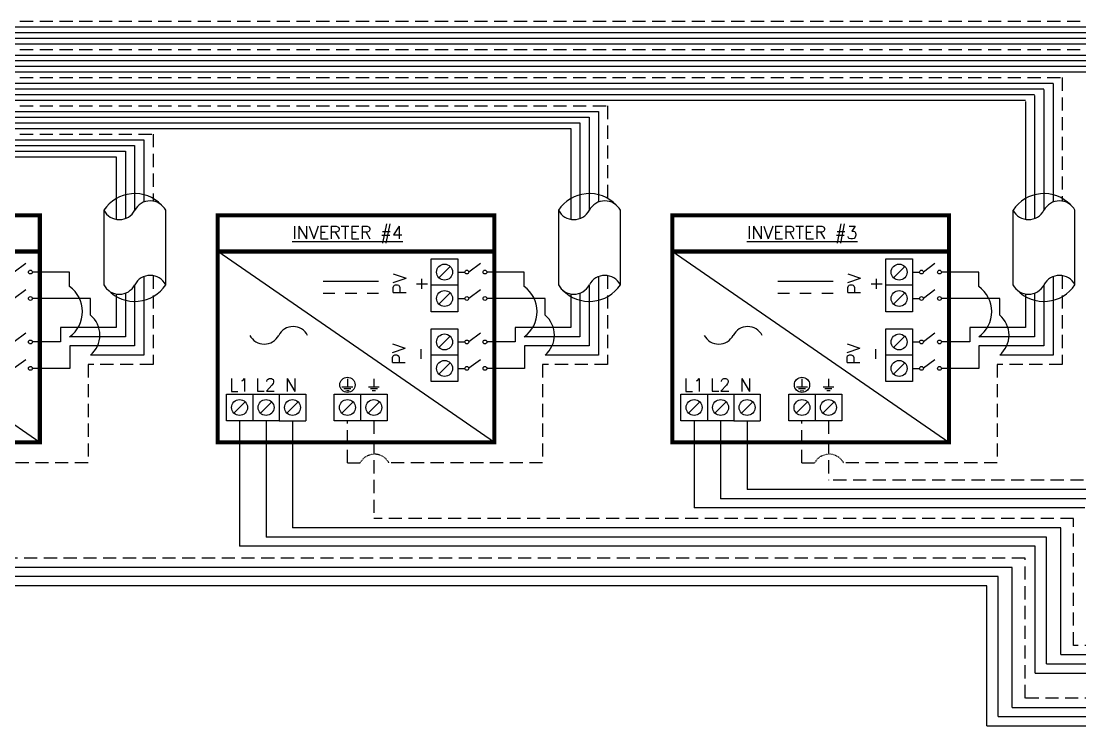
# Model space of a CAD drawing. Header units: feet. Extents: x 20573 to 21378, y 16033 to 16582.
# Drawn here: x 20991.7 to 21200, y 16419.3 to 16558 of the extents above; entities that cross this region are included whole.
import ezdxf

# ---------------------------------------------------------------- set-up
doc = ezdxf.new("R2010")
doc.units = ezdxf.units.FT
doc.header["$MEASUREMENT"] = 0
doc.linetypes.add('HIDDEN', pattern=[0.375, 0.25, -0.125])
for name, color, linetype in [('ONE LINE BLOCKS', 7, 'Continuous'), ('TABLES', 7, 'Continuous'), ('TEXT', 7, 'Continuous'), ('Z - TITLEBLOCK TXT', 7, 'Continuous')]:
    doc.layers.add(name, color=color, linetype=linetype)
doc.styles.get("Standard").update_dxf_attribs({"font": 'simplex.shx'})

# ---------------------------------------------------------------- blocks, each defined once
blk = doc.blocks.new('*U19')
at = {"color": 7, "linetype": 'Continuous'}
for p, q in [((-628.73, -1.61), (-2.62, -1.61)), ((-628.73, -4.82), (-7.87, -4.82)), ((-628.73, -9.64), (-132.05, -9.65)), ((-628.73, -12.86), (-137.3, -12.86)), ((-628.73, -17.69), (-261.48, -17.69)), ((-261.48, -17.78), (-261.48, -51.53)), ((-628.73, -20.9), (-266.73, -20.9)), ((-266.73, -21.16), (-266.73, -56.2)), ((-628.73, -25.73), (-390.92, -25.73)), ((-390.92, -25.73), (-390.92, -51.53)), ((-628.73, -28.95), (-396.16, -28.95)), ((-396.16, -28.95), (-396.16, -56.2)), ((-628.73, -33.78), (-520.35, -33.78)), ((-520.35, -33.78), (-520.35, -51.53)), ((-628.73, -36.99), (-525.59, -36.99)), ((-525.59, -36.99), (-525.59, -56.2)), ((-531.73, -53.85), (-531.73, -75.09)), ((-514.1, -75.09), (-514.1, -53.85)), ((-402.3, -53.85), (-402.3, -75.09)), ((-384.67, -75.09), (-384.67, -53.85)), ((-272.87, -53.85), (-272.87, -75.09)), ((-255.24, -75.09), (-255.24, -53.85)), ((-541.48, -71.46), (-552.11, -71.46)), ((-541.48, -75.56), (-541.48, -71.46)), ((-412.04, -71.46), (-422.67, -71.46)), ((-412.04, -75.56), (-412.04, -71.46)), ((-282.61, -71.46), (-293.24, -71.46)), ((-282.61, -75.56), (-282.61, -71.46)), ((-520.35, -72.78), (-520.35, -95.11)), ((-390.92, -72.78), (-390.92, -95.11)), ((-261.48, -72.78), (-261.48, -95.11)), ((-525.59, -77.45), (-525.59, -89.87)), ((-396.16, -77.45), (-396.16, -89.87)), ((-266.73, -77.45), (-266.73, -89.87)), ((-535.52, -78.99), (-552.11, -78.99)), ((-535.52, -83.72), (-535.52, -78.99)), ((-406.09, -78.99), (-422.67, -78.99)), ((-406.09, -83.72), (-406.09, -78.99)), ((-276.65, -78.99), (-293.24, -78.99)), ((-276.65, -83.72), (-276.65, -78.99)), ((-525.59, -89.87), (-541.48, -89.87)), ((-396.16, -89.87), (-412.04, -89.87)), ((-266.73, -89.87), (-282.61, -89.87)), ((-520.35, -95.11), (-535.52, -95.11)), ((-390.92, -95.11), (-406.09, -95.11)), ((-261.48, -95.11), (-276.65, -95.11)), ((-493.09, -113.78), (-493.09, -149.54)), ((-363.66, -113.78), (-363.66, -138.64)), ((-252.46, -138.64), (-363.66, -138.64)), ((-266.54, -149.54), (-493.09, -149.54)), ((-266.54, -185.65), (-266.54, -149.54)), ((-280.35, -160.83), (-622.52, -160.83)), ((-280.35, -200.68), (-280.35, -160.83)), ((-266.54, -185.65), (-77.27, -185.65)), ((-280.35, -200.68), (-77.27, -200.68))]:
    blk.add_line(p, q, dxfattribs=at)
at = {"color": 253, "linetype": 'Continuous'}
for p, q in [((-628.73, -3.21), (-5.24, -3.22)), ((-628.73, -6.43), (-10.49, -6.43)), ((-628.73, -11.25), (-134.67, -11.25)), ((-628.73, -14.47), (-139.92, -14.47)), ((-628.73, -19.3), (-264.11, -19.3)), ((-264.11, -19.47), (-264.11, -53.95)), ((-628.73, -22.52), (-269.35, -22.52)), ((-269.35, -22.85), (-269.35, -56.43)), ((-628.73, -27.34), (-393.54, -27.34)), ((-393.54, -27.34), (-393.54, -53.95)), ((-628.73, -30.56), (-398.78, -30.56)), ((-398.78, -30.56), (-398.78, -56.43)), ((-628.73, -35.39), (-522.97, -35.39)), ((-522.97, -35.39), (-522.97, -53.95)), ((-628.73, -38.6), (-528.21, -38.6)), ((-528.21, -38.6), (-528.21, -56.43)), ((-522.97, -75.19), (-522.97, -92.49)), ((-393.54, -75.19), (-393.54, -92.49)), ((-264.11, -75.19), (-264.11, -92.49)), ((-528.21, -77.68), (-528.21, -87.25)), ((-398.78, -77.68), (-398.78, -87.25)), ((-269.35, -77.68), (-269.35, -87.25)), ((-528.21, -87.25), (-544.05, -87.25)), ((-544.05, -87.25), (-544.05, -91.36)), ((-398.78, -87.25), (-414.62, -87.25)), ((-414.62, -87.25), (-414.62, -91.36)), ((-269.35, -87.25), (-285.19, -87.25)), ((-285.19, -87.25), (-285.19, -91.36)), ((-544.05, -91.36), (-552.11, -91.36)), ((-522.97, -92.49), (-541.43, -92.49)), ((-541.43, -92.49), (-541.43, -98.89)), ((-414.62, -91.36), (-422.67, -91.36)), ((-393.54, -92.49), (-412, -92.49)), ((-412, -92.49), (-412, -98.89)), ((-285.19, -91.36), (-293.24, -91.36)), ((-264.11, -92.49), (-282.57, -92.49)), ((-282.57, -92.49), (-282.57, -98.89)), ((-541.43, -98.89), (-552.11, -98.89)), ((-412, -98.89), (-422.67, -98.89)), ((-282.57, -98.89), (-293.24, -98.89)), ((-478.02, -113.78), (-478.02, -144.28)), ((-348.59, -113.78), (-348.59, -133.38)), ((-245.18, -133.38), (-348.59, -133.38)), ((-259.25, -144.28), (-478.02, -144.28)), ((-259.25, -180.39), (-259.25, -144.28)), ((-273.07, -155.57), (-607.45, -155.57)), ((-273.07, -195.42), (-273.07, -155.57)), ((-259.25, -180.39), (-79.97, -180.39)), ((-273.07, -195.42), (-79.97, -195.42))]:
    blk.add_line(p, q, dxfattribs=at)
at = {"color": 10, "linetype": 'Continuous'}
for p, q in [((-485.55, -113.78), (-485.55, -146.91)), ((-356.12, -113.78), (-356.12, -136.01)), ((-249.24, -136.01), (-356.12, -136.01)), ((-263.31, -146.91), (-485.55, -146.91)), ((-263.31, -183.02), (-263.31, -146.91)), ((-277.13, -158.2), (-614.98, -158.2)), ((-277.13, -198.05), (-277.13, -158.2)), ((-263.31, -183.02), (-77.39, -183.02)), ((-277.13, -198.05), (-77.39, -198.05))]:
    blk.add_line(p, q, dxfattribs=at)
at = {"color": 7, "linetype": 'Continuous'}
for centre, start, end in [((-522.91, -59.7), 43.9732, 146.4265), ((-393.48, -59.7), 43.9732, 146.4265), ((-264.05, -59.7), 43.9732, 146.4265), ((-522.91, -69.24), 223.9732, 326.4265), ((-393.48, -69.24), 223.9732, 326.4265), ((-264.05, -69.24), 223.9732, 326.4265)]:
    blk.add_arc(centre, 10.58, start, end, dxfattribs=at)
at = {"layer": 'ONE LINE BLOCKS', "lineweight": 50, "const_width": 1.19}
for points in [[(-628.73, -119.95), (-628.73, -55.29), (-549.96, -55.29), (-549.96, -119.95)], [(-628.73, -65.58), (-628.73, -55.29), (-549.96, -55.29), (-549.96, -65.58)], [(-499.3, -119.95), (-499.3, -55.29), (-420.53, -55.29), (-420.53, -119.95)], [(-499.3, -65.58), (-499.3, -55.29), (-420.53, -55.29), (-420.53, -65.58)], [(-369.87, -119.95), (-369.87, -55.29), (-291.1, -55.29), (-291.1, -119.95)], [(-369.87, -65.58), (-369.87, -55.29), (-291.1, -55.29), (-291.1, -65.58)]]:
    blk.add_lwpolyline(points, close=True, dxfattribs=at)
at = {"layer": 'TEXT', "color": 92, "linetype": 'HIDDEN', "ltscale": 15}
for p, q in [((-628.73, 0), (0, 0)), ((-628.73, -8.04), (-129.43, -8.04)), ((-628.73, -16.08), (-258.86, -16.08)), ((-258.86, -16.08), (-258.86, -51.24)), ((-628.73, -24.13), (-388.29, -24.13)), ((-388.29, -24.13), (-388.29, -51.24)), ((-628.73, -32.17), (-517.73, -32.17)), ((-517.73, -32.17), (-517.73, -51.24)), ((-517.73, -72.49), (-517.73, -97.74)), ((-388.29, -72.49), (-388.29, -97.74)), ((-258.86, -72.49), (-258.86, -97.74)), ((-517.73, -97.74), (-536.23, -97.74)), ((-536.23, -97.74), (-536.23, -125.82)), ((-388.29, -97.74), (-406.8, -97.74)), ((-406.8, -97.74), (-406.8, -125.82)), ((-258.86, -97.74), (-277.37, -97.74)), ((-277.37, -97.74), (-277.37, -125.82)), ((-462.38, -125.82), (-462.38, -113.78)), ((-454.85, -113.78), (-454.85, -141.65)), ((-332.95, -125.82), (-332.95, -113.78)), ((-325.41, -113.78), (-325.41, -130.75)), ((-536.23, -125.82), (-579.97, -125.82)), ((-462.38, -125.82), (-458.78, -125.82)), ((-406.8, -125.82), (-450.54, -125.82)), ((-332.95, -125.82), (-329.35, -125.82)), ((-277.37, -125.82), (-321.11, -125.82)), ((-241.54, -130.75), (-325.41, -130.75)), ((-255.61, -141.65), (-454.85, -141.65)), ((-255.61, -177.76), (-255.61, -141.65)), ((-269.43, -152.94), (-584.28, -152.94)), ((-269.43, -192.79), (-269.43, -152.94)), ((-79.9, -177.76), (-255.61, -177.76)), ((-79.9, -192.79), (-269.43, -192.79))]:
    blk.add_line(p, q, dxfattribs=at)
at = {"layer": 'TEXT', "color": 92, "linetype": 'Continuous', "flags": 128}
for points in [[(-462.38, -101.84), (-462.38, -104.14)], [(-454.84, -101.84), (-454.85, -104.14)], [(-332.95, -101.84), (-332.95, -104.14)], [(-325.41, -101.84), (-325.42, -104.14)], [(-463.92, -104.14), (-460.85, -104.14)], [(-461.38, -104.71), (-463.38, -104.71)], [(-456.38, -104.14), (-453.31, -104.14)], [(-453.84, -104.71), (-455.85, -104.71)], [(-334.49, -104.14), (-331.41, -104.14)], [(-331.95, -104.71), (-333.95, -104.71)], [(-326.95, -104.14), (-323.88, -104.14)], [(-324.41, -104.71), (-326.42, -104.71)]]:
    blk.add_lwpolyline(points, dxfattribs=at)
at = {"layer": 'TEXT', "color": 92, "linetype": 'HIDDEN', "flags": 128}
for points in [[(-461.91, -105.28), (-462.85, -105.28)], [(-454.38, -105.28), (-455.32, -105.28)], [(-332.48, -105.28), (-333.42, -105.28)], [(-324.94, -105.28), (-325.89, -105.28)]]:
    blk.add_lwpolyline(points, dxfattribs=at)
at = {"layer": 'TEXT', "color": 92, "linetype": 'Continuous'}
for centre in [(-462.38, -103.58), (-332.95, -103.58)]:
    blk.add_circle(centre, 2.17, dxfattribs=at)
at = {"layer": 'TEXT', "color": 92, "linetype": 'HIDDEN', "ltscale": 0.3}
for centre in [(-454.66, -127.98), (-325.23, -127.98)]:
    blk.add_arc(centre, 4.65, 27.6639, 152.3361, dxfattribs=at)
at = {"layer": 'Z - TITLEBLOCK TXT', "color": 7, "linetype": 'Continuous'}
for p, q in [((-549.96, -119.95), (-628.73, -65.58)), ((-420.53, -119.95), (-499.3, -65.58)), ((-291.1, -119.95), (-369.87, -65.58)), ((-453.48, -74.19), (-469.25, -74.19)), ((-324.05, -74.19), (-339.82, -74.19)), ((-465.95, -77.6), (-469.25, -77.6)), ((-459.72, -77.6), (-463.01, -77.6)), ((-453.48, -77.6), (-456.78, -77.6)), ((-336.52, -77.6), (-339.82, -77.6)), ((-330.29, -77.6), (-333.58, -77.6)), ((-324.05, -77.6), (-327.34, -77.6))]:
    blk.add_line(p, q, dxfattribs=at)
at = {"layer": 'Z - TITLEBLOCK TXT', "color": 1, "linetype": 'Continuous'}
for p, q in [((-553.96, -69), (-557.22, -71.44)), ((-438.49, -82.76), (-438.49, -67.69)), ((-438.49, -67.69), (-430.95, -67.69)), ((-438.49, -82.76), (-438.49, -67.69)), ((-430.95, -67.69), (-430.95, -82.76)), ((-430.95, -67.69), (-430.95, -75.23)), ((-424.53, -69), (-427.79, -71.44)), ((-309.06, -82.76), (-309.06, -67.69)), ((-309.06, -67.69), (-301.52, -67.69)), ((-309.06, -82.76), (-309.06, -67.69)), ((-301.52, -67.69), (-301.52, -82.76)), ((-301.52, -67.69), (-301.52, -75.23)), ((-295.09, -69), (-298.36, -71.44)), ((-430.95, -71.46), (-428.91, -71.46)), ((-301.52, -71.46), (-299.48, -71.46)), ((-430.95, -75.23), (-438.49, -75.23)), ((-301.52, -75.23), (-309.06, -75.23)), ((-553.96, -76.53), (-557.22, -78.98)), ((-424.53, -76.53), (-427.79, -78.98)), ((-295.09, -76.53), (-298.36, -78.98)), ((-430.95, -78.99), (-428.91, -78.99)), ((-301.52, -78.99), (-299.48, -78.99)), ((-430.95, -82.76), (-438.49, -82.76)), ((-301.52, -82.76), (-309.06, -82.76)), ((-553.96, -88.89), (-557.22, -91.34)), ((-438.49, -102.66), (-438.49, -87.59)), ((-438.49, -87.59), (-430.95, -87.59)), ((-430.95, -87.59), (-430.95, -95.12)), ((-424.53, -88.89), (-427.79, -91.34)), ((-309.06, -102.66), (-309.06, -87.59)), ((-309.06, -87.59), (-301.52, -87.59)), ((-301.52, -87.59), (-301.52, -95.12)), ((-295.09, -88.89), (-298.36, -91.34)), ((-430.95, -91.36), (-428.91, -91.36)), ((-301.52, -91.36), (-299.48, -91.36)), ((-553.96, -96.43), (-557.22, -98.87)), ((-430.95, -95.12), (-438.49, -95.12)), ((-430.95, -95.12), (-430.95, -102.66)), ((-424.53, -96.43), (-427.79, -98.87)), ((-301.52, -95.12), (-309.06, -95.12)), ((-301.52, -95.12), (-301.52, -102.66)), ((-295.09, -96.43), (-298.36, -98.87)), ((-430.95, -98.89), (-428.91, -98.89)), ((-301.52, -98.89), (-299.48, -98.89)), ((-430.95, -102.66), (-438.49, -102.66)), ((-301.52, -102.66), (-309.06, -102.66)), ((-496.85, -106.25), (-481.78, -106.25)), ((-496.85, -113.78), (-496.85, -106.25)), ((-496.85, -106.25), (-489.32, -106.25)), ((-489.32, -106.25), (-489.32, -113.78)), ((-481.78, -106.25), (-481.78, -113.78)), ((-481.78, -106.25), (-474.25, -106.25)), ((-474.25, -106.25), (-474.25, -113.78)), ((-466.15, -106.25), (-451.08, -106.25)), ((-466.15, -113.78), (-466.15, -106.25)), ((-466.15, -106.25), (-458.61, -106.25)), ((-458.61, -106.25), (-458.61, -113.78)), ((-451.08, -106.25), (-451.08, -113.78)), ((-367.42, -106.25), (-352.35, -106.25)), ((-367.42, -113.78), (-367.42, -106.25)), ((-367.42, -106.25), (-359.89, -106.25)), ((-359.89, -106.25), (-359.89, -113.78)), ((-352.35, -106.25), (-352.35, -113.78)), ((-352.35, -106.25), (-344.82, -106.25)), ((-344.82, -106.25), (-344.82, -113.78)), ((-336.72, -106.25), (-321.65, -106.25)), ((-336.72, -113.78), (-336.72, -106.25)), ((-336.72, -106.25), (-329.18, -106.25)), ((-329.18, -106.25), (-329.18, -113.78)), ((-321.65, -106.25), (-321.65, -113.78)), ((-481.78, -113.78), (-496.85, -113.78)), ((-481.78, -113.78), (-474.25, -113.78)), ((-451.08, -113.78), (-466.15, -113.78)), ((-352.35, -113.78), (-367.42, -113.78)), ((-352.35, -113.78), (-344.82, -113.78)), ((-321.65, -113.78), (-336.72, -113.78))]:
    blk.add_line(p, q, dxfattribs=at)
at = {"layer": 'Z - TITLEBLOCK TXT', "color": 4, "linetype": 'Continuous'}
for p, q in [((-433.11, -69.85), (-436.33, -73.07)), ((-303.68, -69.85), (-306.9, -73.07)), ((-433.11, -77.39), (-436.33, -80.6)), ((-303.68, -77.39), (-306.9, -80.6)), ((-433.11, -89.75), (-436.33, -92.96)), ((-303.68, -89.75), (-306.9, -92.96)), ((-433.11, -97.28), (-436.33, -100.5)), ((-303.68, -97.28), (-306.9, -100.5)), ((-491.48, -108.41), (-494.69, -111.62)), ((-483.94, -108.41), (-487.16, -111.62)), ((-476.41, -108.41), (-479.62, -111.62)), ((-460.77, -108.41), (-463.99, -111.62)), ((-453.24, -108.41), (-456.45, -111.62)), ((-362.05, -108.41), (-365.26, -111.62)), ((-354.51, -108.41), (-357.73, -111.62)), ((-346.98, -108.41), (-350.19, -111.62)), ((-331.34, -108.41), (-334.56, -111.62)), ((-323.81, -108.41), (-327.02, -111.62))]:
    blk.add_line(p, q, dxfattribs=at)
for centre in [(-434.72, -71.46), (-305.29, -71.46), (-434.72, -78.99), (-305.29, -78.99), (-434.72, -91.36), (-305.29, -91.36), (-434.72, -98.89), (-305.29, -98.89), (-493.09, -110.02), (-485.55, -110.02), (-478.02, -110.02), (-462.38, -110.02), (-454.85, -110.02), (-363.66, -110.02), (-356.12, -110.02), (-348.59, -110.02), (-332.95, -110.02), (-325.41, -110.02)]:
    blk.add_circle(centre, 2.27, dxfattribs=at)
at = {"layer": 'Z - TITLEBLOCK TXT', "color": 1, "linetype": 'Continuous'}
for centre in [(-552.65, -71.46), (-428.37, -71.46), (-423.22, -71.46), (-298.94, -71.46), (-293.78, -71.46), (-552.65, -78.99), (-428.37, -78.99), (-423.22, -78.99), (-298.94, -78.99), (-293.78, -78.99), (-552.65, -91.36), (-428.37, -91.36), (-423.22, -91.36), (-298.94, -91.36), (-293.78, -91.36), (-552.65, -98.89), (-428.37, -98.89), (-423.22, -98.89), (-298.94, -98.89), (-293.78, -98.89)]:
    blk.add_circle(centre, 0.541, dxfattribs=at)
at = {"layer": 'Z - TITLEBLOCK TXT', "linetype": 'Continuous'}
for centre, radius, start, end in [((-518.51, -56.16), 4.98, 27.6639, 152.3361), ((-389.08, -56.16), 4.98, 27.6639, 152.3361), ((-259.64, -56.16), 4.98, 27.6639, 152.3361), ((-527.32, -51.54), 4.98, 207.6639, 332.3361), ((-397.89, -51.54), 4.98, 207.6639, 332.3361), ((-268.46, -51.54), 4.98, 207.6639, 332.3361), ((-527.32, -72.78), 4.98, 207.6639, 332.3361), ((-518.51, -77.4), 4.98, 27.6639, 152.3361), ((-397.89, -72.78), 4.98, 207.6639, 332.3361), ((-389.08, -77.4), 4.98, 27.6639, 152.3361), ((-268.46, -72.78), 4.98, 207.6639, 332.3361), ((-259.64, -77.4), 4.98, 27.6639, 152.3361), ((-546.61, -82.72), 8.8, 305.6505, 54.3495), ((-417.17, -82.72), 8.8, 305.6505, 54.3495), ((-287.74, -82.72), 8.8, 305.6505, 54.3495), ((-540.29, -89.41), 7.43, 309.9338, 50.0662), ((-410.86, -89.41), 7.43, 309.9338, 50.0662), ((-281.43, -89.41), 7.43, 309.9338, 50.0662), ((-477.83, -91.64), 4.65, 27.6639, 152.3361), ((-348.4, -91.64), 4.65, 27.6639, 152.3361), ((-486.07, -87.32), 4.65, 207.6639, 332.3361), ((-356.64, -87.32), 4.65, 207.6639, 332.3361)]:
    blk.add_arc(centre, radius, start, end, dxfattribs=at)
at = {"layer": 'TABLES', "color": 1, "linetype": 'Continuous'}
for s, p in [('%%UINVERTER #4', (-478.09, -62.03)), ('%%UINVERTER #3', (-348.66, -62.03))]:
    blk.add_text(s, height=3.6576, dxfattribs=at).set_placement(p)
at = {"layer": 'TEXT', "color": 1, "char_height": 3.658, "attachment_point": 5, "rotation": 90}
for s, width, insert in [('PV +', 2.8378, (-444.46, -74.82)), ('PV +', 2.8378, (-315.03, -74.82)), ('PV -', 2.8013, (-444.69, -94.79)), ('PV -', 2.8013, (-315.25, -94.79))]:
    blk.add_mtext_dynamic_manual_height_columns(s, width=width, gutter_width=0.75, heights=[0], dxfattribs=dict(at, insert=insert))
at = {"layer": 'TEXT', "color": 1, "attachment_point": 5}
for s, insert, char_height in [('L1', (-493.14, -103.61), 3.658), ('L2', (-485.68, -103.58), 3.658), ('N', (-478.43, -103.63), 3.66), ('L1', (-363.71, -103.61), 3.658), ('L2', (-356.25, -103.58), 3.658), ('N', (-349, -103.63), 3.66)]:
    blk.add_mtext_dynamic_manual_height_columns(s, width=0.1481, gutter_width=0.75, heights=[0], dxfattribs=dict(at, insert=insert, char_height=char_height))

msp = doc.modelspace()

# ---------------------------------------------------------------- block references
at = {"xscale": 0.6911433531261844, "yscale": 0.6911433531261844, "zscale": 0.6911433531261844}
msp.add_blockref('*U19', (21375.48, 16558.03), dxfattribs=at)

doc.saveas('drawing.dxf')
